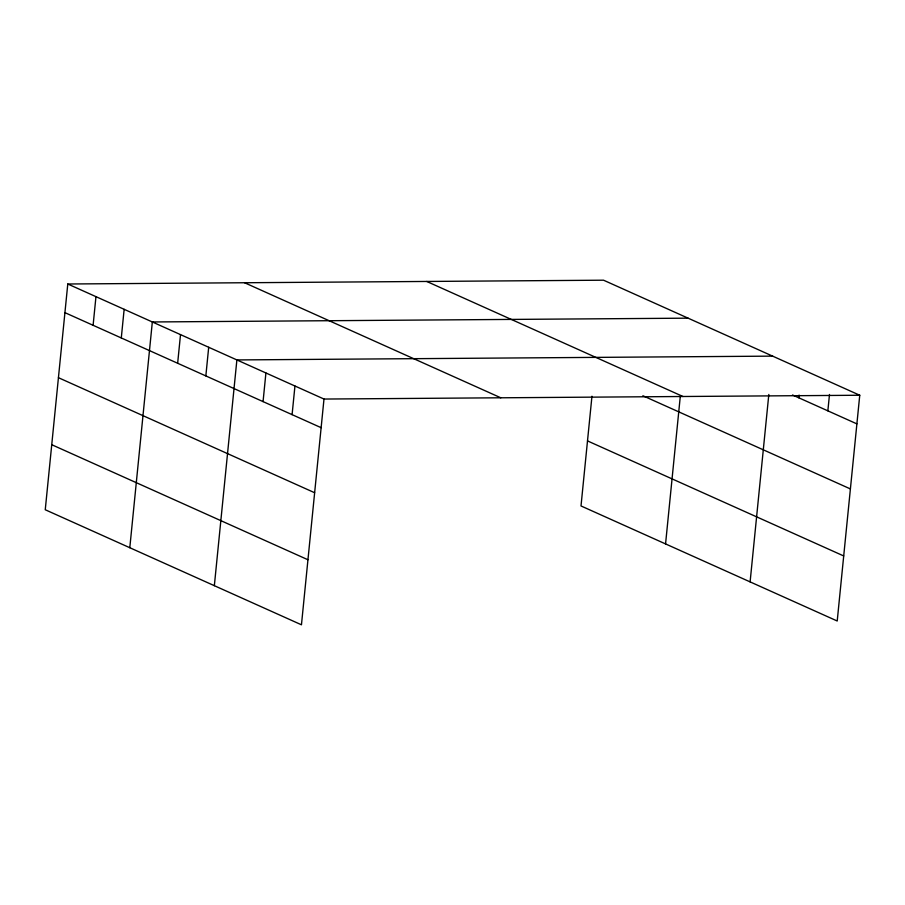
<?xml version="1.0" encoding="UTF-8"?>
<svg xmlns="http://www.w3.org/2000/svg" width="905" height="905" viewBox="0 0 905 905"><rect width="100%" height="100%" fill="white"/><g stroke="black" fill="none" stroke-linecap="round" stroke-linejoin="round"><path stroke-width="1.36" d="M67.785 284L45.25 509.753L301.456 624.801L323.99 399.048L67.785 284L603.544 280.199L859.75 395.247L837.216 621L581.01 505.952L591.961 396.232M93.102 325.302L95.964 296.659M121.293 337.95L124.143 309.318M129.8 547.717L152.334 321.965L688.094 318.164M177.651 363.256L180.514 334.624M205.842 375.914L208.693 347.271M214.349 585.682L236.884 359.93L772.644 356.129M263.061 401.605L265.912 372.973M292.089 414.648L294.951 386.005M665.56 543.916L680.266 396.628M750.109 581.881L768.82 394.456M798.821 397.804L799.092 395.078M827.86 410.847L829.489 394.478M323.99 399.048L859.75 395.247M792.509 394.976L856.888 423.879M426.741 281.455L682.947 396.492M642.878 395.745L850.395 488.926M244.588 282.745L500.793 397.793M587.503 440.905L843.709 555.953M64.922 312.644L321.128 427.68M58.429 377.69L314.635 492.727M51.743 444.706L307.949 559.754"/></g></svg>
